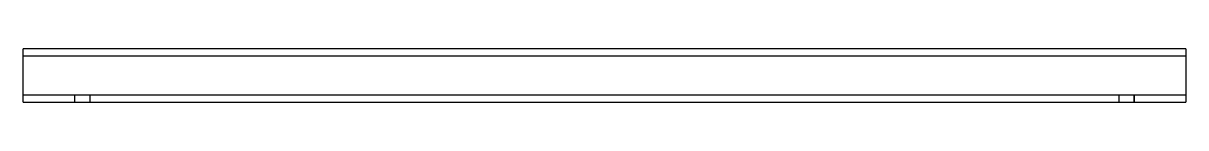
# Model space of a CAD drawing. Header units: millimetres. Extents: x -110 to 53, y -1 to 6.
import ezdxf

# ---------------------------------------------------------------- set-up
doc = ezdxf.new("R2010")
doc.units = ezdxf.units.MM
doc.layers.add('MAIN-1', color=7, linetype='Continuous')
doc.layers.add('MAIN-2', color=7, linetype='Continuous')

msp = doc.modelspace()

# ---------------------------------------------------------------- linework, layer by layer
at = {"layer": 'MAIN-1'}
for p, q in [((-110.5, 5.5), (-110.5, 6.5)), ((52.5, 6.5), (-110.5, 6.5)), ((-110.5, -1), (-110.5, 5.5)), ((-110.5, 5.5), (52.5, 5.5)), ((52.5, 6.5), (52.5, 5.5)), ((52.5, 5.5), (52.5, -1)), ((-110.5, -1), (52.5, -1))]:
    msp.add_line(p, q, dxfattribs=at)
at = {"layer": 'MAIN-2'}
for p, q in [((-110.5, 6.5), (-110.5, 6.5)), ((-110.5, 6.5), (-110.5, 6.5)), ((-110.5, 5.5), (-110.5, 5.5)), ((-110.5, 5.5), (-110.5, 5.5)), ((52.5, 6.5), (52.5, 6.5)), ((52.5, 6.5), (52.5, 6.5)), ((52.5, 5.5), (52.5, 5.5)), ((52.5, 5.5), (52.5, 5.5)), ((-110.5, 0), (-110.5, 0)), ((-110.5, 0), (-110.5, 0)), ((52.5, 0), (-110.5, 0)), ((-103.25, -1), (-103.25, 0)), ((-103.25, -1), (-103.25, 0)), ((-101.175, 0), (-101.175, -1)), ((43.175, -1), (43.175, 0)), ((45.25, -1), (45.25, 0)), ((45.25, 0), (45.25, -1)), ((52.5, 0), (52.5, 0)), ((52.5, 0), (52.5, 0)), ((-110.5, -1), (-110.5, -1)), ((-110.5, -1), (-110.5, -1)), ((52.5, -1), (52.5, -1)), ((52.5, -1), (52.5, -1))]:
    msp.add_line(p, q, dxfattribs=at)

doc.saveas('drawing.dxf')
